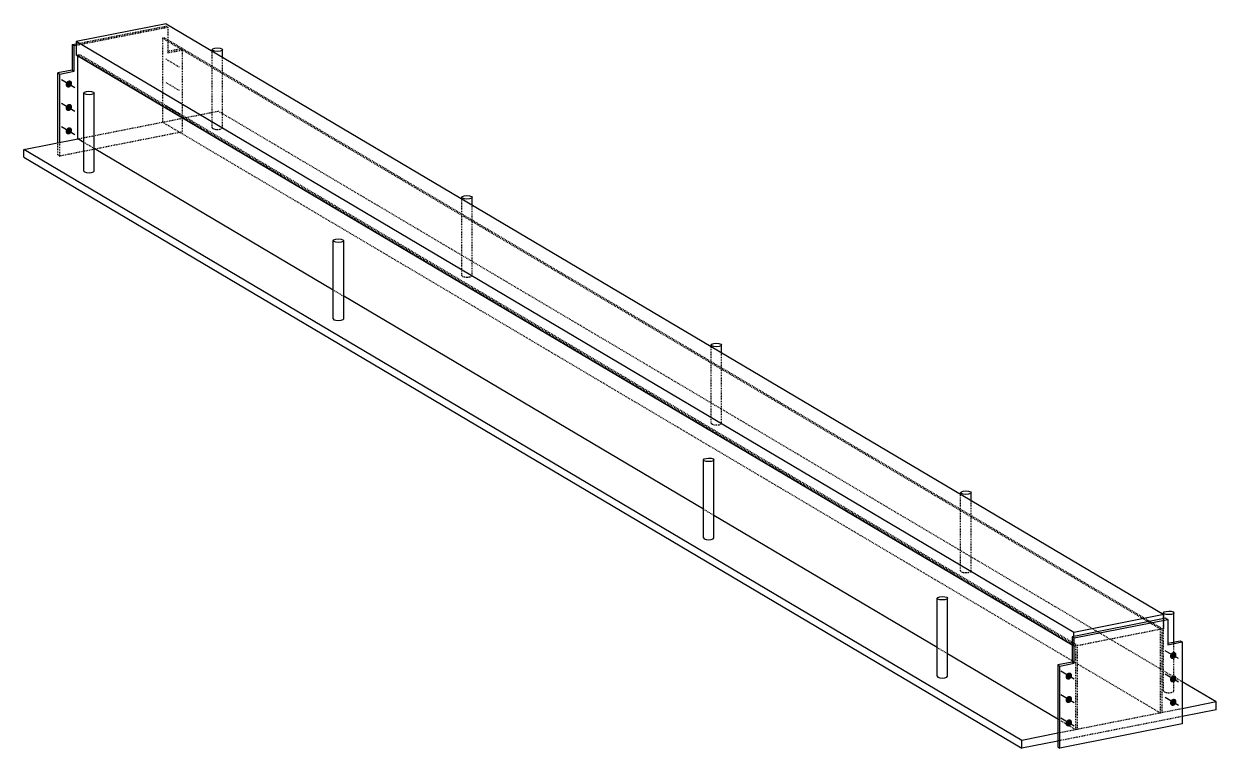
# Model space of a CAD drawing. Header units: millimetres. Extents: x 14 to 41647, y 10 to 1769.
# Drawn here: x 32439 to 35306, y 26 to 1769 of the extents above; entities that cross this region are included whole.
import ezdxf

# ---------------------------------------------------------------- set-up
doc = ezdxf.new("R2010")
doc.units = ezdxf.units.MM
doc.linetypes.add('DXK_LINE_DOT2', pattern=[3.9198, 1.9599, -1.9599])
doc.layers.add('STÅL', color=7, linetype='Continuous')

msp = doc.modelspace()

# ---------------------------------------------------------------- hatches: boundary and pattern name
at = {"layer": 'STÅL', "linetype": 'Continuous'}
for points in [[(32540.6, 1628.3), (32541.7, 1629.8), (32543, 1631.1), (32544.5, 1632.1), (32546.1, 1632.8), (32547.7, 1633.1), (32549.3, 1633.1), (32550.8, 1632.7), (32552.1, 1631.9), (32553.2, 1630.8), (32554, 1629.4), (32554.5, 1627.8), (32554.7, 1626.1), (32554.5, 1624.3), (32554, 1622.5), (32553.2, 1620.8), (32552.1, 1619.3), (32550.8, 1618), (32549.3, 1617), (32547.7, 1616.3), (32546.1, 1616), (32544.5, 1616.1), (32543, 1616.5), (32541.7, 1617.3), (32540.6, 1618.4), (32539.8, 1619.7), (32539.3, 1621.3), (32539.1, 1623), (32539.3, 1624.8), (32539.8, 1626.6)], [(32540.6, 1571.9), (32541.7, 1573.5), (32543, 1574.8), (32544.5, 1575.8), (32546.1, 1576.4), (32547.7, 1576.8), (32549.3, 1576.7), (32550.8, 1576.3), (32552.1, 1575.5), (32553.2, 1574.4), (32554, 1573), (32554.5, 1571.5), (32554.7, 1569.7), (32554.5, 1567.9), (32554, 1566.2), (32553.2, 1564.5), (32552.1, 1562.9), (32550.8, 1561.6), (32549.3, 1560.6), (32547.7, 1559.9), (32546.1, 1559.6), (32544.5, 1559.7), (32543, 1560.1), (32541.7, 1560.9), (32540.6, 1562), (32539.8, 1563.4), (32539.3, 1564.9), (32539.1, 1566.7), (32539.3, 1568.5), (32539.8, 1570.2)], [(32540.6, 1515.5), (32541.7, 1517.1), (32543, 1518.4), (32544.5, 1519.4), (32546.1, 1520.1), (32547.7, 1520.4), (32549.3, 1520.3), (32550.8, 1519.9), (32552.1, 1519.1), (32553.2, 1518), (32554, 1516.7), (32554.5, 1515.1), (32554.7, 1513.3), (32554.5, 1511.6), (32554, 1509.8), (32553.2, 1508.1), (32552.1, 1506.6), (32550.8, 1505.3), (32549.3, 1504.2), (32547.7, 1503.6), (32546.1, 1503.2), (32544.5, 1503.3), (32543, 1503.7), (32541.7, 1504.5), (32540.6, 1505.6), (32539.8, 1507), (32539.3, 1508.6), (32539.1, 1510.3), (32539.3, 1512.1), (32539.8, 1513.9)], [(35196.7, 253.2), (35197.8, 254.7), (35199.2, 256), (35200.6, 257), (35202.2, 257.7), (35203.9, 258), (35205.5, 258), (35207, 257.5), (35208.3, 256.8), (35209.4, 255.7), (35210.2, 254.3), (35210.7, 252.7), (35210.8, 251), (35210.7, 249.2), (35210.2, 247.4), (35209.3, 245.7), (35208.3, 244.2), (35206.9, 242.9), (35205.4, 241.9), (35203.9, 241.2), (35202.2, 240.9), (35200.6, 240.9), (35199.1, 241.4), (35197.8, 242.1), (35196.7, 243.2), (35195.9, 244.6), (35195.4, 246.2), (35195.3, 247.9), (35195.4, 249.7), (35195.9, 251.5)], [(34945.6, 203.6), (34946.7, 205.1), (34948, 206.4), (34949.5, 207.4), (34951.1, 208.1), (34952.7, 208.4), (34954.3, 208.4), (34955.8, 208), (34957.1, 207.2), (34958.2, 206.1), (34959, 204.7), (34959.5, 203.1), (34959.7, 201.4), (34959.5, 199.6), (34959, 197.8), (34958.2, 196.1), (34957.1, 194.6), (34955.8, 193.3), (34954.3, 192.3), (34952.7, 191.6), (34951.1, 191.3), (34949.5, 191.3), (34948, 191.8), (34946.7, 192.6), (34945.6, 193.7), (34944.8, 195), (34944.3, 196.6), (34944.1, 198.3), (34944.3, 200.1), (34944.8, 201.9)], [(35196.7, 196.8), (35197.8, 198.3), (35199.2, 199.6), (35200.6, 200.6), (35202.2, 201.3), (35203.9, 201.6), (35205.5, 201.6), (35207, 201.2), (35208.3, 200.4), (35209.4, 199.3), (35210.2, 197.9), (35210.7, 196.3), (35210.8, 194.6), (35210.7, 192.8), (35210.2, 191), (35209.3, 189.3), (35208.3, 187.8), (35206.9, 186.5), (35205.4, 185.5), (35203.9, 184.8), (35202.2, 184.5), (35200.6, 184.6), (35199.1, 185), (35197.8, 185.8), (35196.7, 186.9), (35195.9, 188.2), (35195.4, 189.8), (35195.3, 191.5), (35195.4, 193.3), (35195.9, 195.1)], [(34945.6, 147.2), (34946.7, 148.7), (34948, 150), (34949.5, 151.1), (34951.1, 151.7), (34952.7, 152.1), (34954.3, 152), (34955.8, 151.6), (34957.1, 150.8), (34958.2, 149.7), (34959, 148.3), (34959.5, 146.7), (34959.7, 145), (34959.5, 143.2), (34959, 141.4), (34958.2, 139.7), (34957.1, 138.2), (34955.8, 136.9), (34954.3, 135.9), (34952.7, 135.2), (34951.1, 134.9), (34949.5, 135), (34948, 135.4), (34946.7, 136.2), (34945.6, 137.3), (34944.8, 138.6), (34944.3, 140.2), (34944.1, 141.9), (34944.3, 143.7), (34944.8, 145.5)], [(35196.7, 140.4), (35197.8, 142), (35199.2, 143.3), (35200.6, 144.3), (35202.2, 144.9), (35203.9, 145.3), (35205.5, 145.2), (35207, 144.8), (35208.3, 144), (35209.4, 142.9), (35210.2, 141.5), (35210.7, 139.9), (35210.8, 138.2), (35210.7, 136.4), (35210.2, 134.7), (35209.3, 133), (35208.3, 131.4), (35206.9, 130.1), (35205.4, 129.1), (35203.9, 128.4), (35202.2, 128.1), (35200.6, 128.2), (35199.1, 128.6), (35197.8, 129.4), (35196.7, 130.5), (35195.9, 131.9), (35195.4, 133.4), (35195.3, 135.2), (35195.4, 137), (35195.9, 138.7)], [(34945.6, 90.8), (34946.7, 92.4), (34948, 93.7), (34949.5, 94.7), (34951.1, 95.4), (34952.7, 95.7), (34954.3, 95.6), (34955.8, 95.2), (34957.1, 94.4), (34958.2, 93.3), (34959, 91.9), (34959.5, 90.4), (34959.7, 88.6), (34959.5, 86.8), (34959, 85.1), (34958.2, 83.4), (34957.1, 81.8), (34955.8, 80.5), (34954.3, 79.5), (34952.7, 78.8), (34951.1, 78.5), (34949.5, 78.6), (34948, 79), (34946.7, 79.8), (34945.6, 80.9), (34944.8, 82.3), (34944.3, 83.8), (34944.1, 85.6), (34944.3, 87.4), (34944.8, 89.1)]]:
    msp.add_hatch(color=96, dxfattribs=at).paths.add_polyline_path(points)

# ---------------------------------------------------------------- linework, layer by layer
at = {"layer": 'STÅL', "color": 2, "linetype": 'Continuous'}
for p, q in [((32780.7, 1769.4), (32564.2, 1726.7)), ((32780.7, 1769.4), (35180.7, 347.7)), ((32554.9, 1719.4), (32564.2, 1721.2)), ((34964.2, 304.9), (32564.2, 1726.7)), ((32564.2, 1726.7), (32564.2, 1693.8)), ((32554.9, 1719.4), (32554.9, 1658.3)), ((32554.9, 1719.4), (32559.9, 1716.4)), ((32564.2, 1717.3), (32559.9, 1716.4)), ((32559.9, 1655.3), (32559.9, 1716.4)), ((34959.9, 274.6), (32564.2, 1693.8)), ((32891.8, 1707.3), (32893.5, 1709.5)), ((32893.5, 1705.2), (32891.8, 1707.3)), ((32891.8, 1703.6), (32891.8, 1707.3)), ((32893.5, 1709.5), (32898, 1711)), ((32898.2, 1703.6), (32893.5, 1705.2)), ((32898, 1711), (32904.3, 1711.6)), ((32904.4, 1703.1), (32898.2, 1703.6)), ((32904.3, 1711.6), (32910.5, 1711.1)), ((32910.7, 1703.7), (32904.4, 1703.1)), ((32910.5, 1711.1), (32915.1, 1709.5)), ((32915.2, 1705.2), (32910.7, 1703.7)), ((32915.1, 1709.5), (32916.8, 1707.4)), ((32916.8, 1707.4), (32915.2, 1705.2)), ((32916.8, 1688.8), (32916.8, 1707.4)), ((32568.6, 1492.6), (32568.6, 1691.2)), ((32554.9, 1658.3), (32520.3, 1651.5)), ((32520.3, 1483.1), (32520.3, 1651.5)), ((32520.3, 1651.5), (32525.3, 1648.5)), ((32525.3, 1648.5), (32559.9, 1655.3)), ((32525.3, 1484), (32525.3, 1648.5)), ((32554.9, 1658.3), (32559.9, 1655.3)), ((32584.5, 1605.2), (32589.1, 1606.7)), ((32589.1, 1606.7), (32595.3, 1607.3)), ((32595.3, 1607.3), (32601.6, 1606.8)), ((32601.6, 1606.8), (32606.2, 1605.2)), ((32582.9, 1603), (32584.5, 1605.2)), ((32584.6, 1600.9), (32582.9, 1603)), ((32582.9, 1415.1), (32582.9, 1603)), ((32589.2, 1599.3), (32584.6, 1600.9)), ((32595.5, 1598.8), (32589.2, 1599.3)), ((32601.7, 1599.4), (32595.5, 1598.8)), ((32606.3, 1600.9), (32601.7, 1599.4)), ((32606.2, 1605.2), (32607.9, 1603.1)), ((32607.9, 1603.1), (32606.3, 1600.9)), ((32607.9, 1415.1), (32607.9, 1603.1)), ((32438.6, 1466.9), (32568.6, 1492.6)), ((32582.9, 1484.1), (32568.6, 1492.6)), ((34838.6, 45.2), (32438.6, 1466.9)), ((32438.6, 1448.2), (32438.6, 1466.9)), ((33182.9, 1128.6), (32607.9, 1469.3)), ((32438.6, 1448.2), (34838.6, 26.4)), ((32582.9, 1415.1), (32584.6, 1413)), ((32584.6, 1413), (32589.2, 1411.4)), ((32589.2, 1411.4), (32595.5, 1410.8)), ((32595.5, 1410.8), (32601.7, 1411.4)), ((32601.7, 1411.4), (32606.3, 1413)), ((32606.3, 1413), (32607.9, 1415.1)), ((33491.8, 1351.9), (33493.5, 1354)), ((33493.5, 1349.7), (33491.8, 1351.9)), ((33491.8, 1348.2), (33491.8, 1351.9)), ((33493.5, 1354), (33498, 1355.6)), ((33498.2, 1348.2), (33493.5, 1349.7)), ((33498, 1355.6), (33504.3, 1356.2)), ((33504.4, 1347.6), (33498.2, 1348.2)), ((33504.3, 1356.2), (33510.5, 1355.6)), ((33510.7, 1348.2), (33504.4, 1347.6)), ((33510.5, 1355.6), (33515.1, 1354.1)), ((33515.2, 1349.8), (33510.7, 1348.2)), ((33515.1, 1354.1), (33516.8, 1351.9)), ((33516.8, 1351.9), (33515.2, 1349.8)), ((33516.8, 1333.4), (33516.8, 1351.9)), ((33182.9, 1247.6), (33184.5, 1249.7)), ((33184.6, 1245.5), (33182.9, 1247.6)), ((33182.9, 1059.7), (33182.9, 1247.6)), ((33184.5, 1249.7), (33189.1, 1251.3)), ((33189.2, 1243.9), (33184.6, 1245.5)), ((33189.1, 1251.3), (33195.3, 1251.9)), ((33195.5, 1243.3), (33189.2, 1243.9)), ((33195.3, 1251.9), (33201.6, 1251.3)), ((33201.7, 1243.9), (33195.5, 1243.3)), ((33201.6, 1251.3), (33206.2, 1249.8)), ((33206.3, 1245.5), (33201.7, 1243.9)), ((33206.2, 1249.8), (33207.9, 1247.6)), ((33207.9, 1247.6), (33206.3, 1245.5)), ((33207.9, 1059.7), (33207.9, 1247.6)), ((34073.3, 601.2), (33207.9, 1113.8)), ((33182.9, 1059.7), (33184.6, 1057.5)), ((33184.6, 1057.5), (33189.2, 1056)), ((33189.2, 1056), (33195.5, 1055.4)), ((33195.5, 1055.4), (33201.7, 1056)), ((33201.7, 1056), (33206.3, 1057.6)), ((33206.3, 1057.6), (33207.9, 1059.7)), ((34091.8, 996.4), (34093.5, 998.6)), ((34093.5, 994.3), (34091.8, 996.4)), ((34091.8, 992.7), (34091.8, 996.4)), ((34093.5, 998.6), (34098, 1000.2)), ((34098.2, 992.8), (34093.5, 994.3)), ((34098, 1000.2), (34104.3, 1000.7)), ((34104.4, 992.2), (34098.2, 992.8)), ((34104.3, 1000.7), (34110.5, 1000.2)), ((34110.7, 992.8), (34104.4, 992.2)), ((34110.5, 1000.2), (34115.1, 998.6)), ((34115.2, 994.4), (34110.7, 992.8)), ((34115.1, 998.6), (34116.8, 996.5)), ((34116.8, 996.5), (34115.2, 994.4)), ((34116.8, 977.9), (34116.8, 996.5)), ((34073.3, 720.1), (34074.9, 722.3)), ((34075, 718), (34073.3, 720.1)), ((34073.3, 532.2), (34073.3, 720.1)), ((34074.9, 722.3), (34079.5, 723.8)), ((34079.6, 716.4), (34075, 718)), ((34079.5, 723.8), (34085.7, 724.4)), ((34085.7, 724.4), (34092, 723.9)), ((34092, 723.9), (34096.6, 722.3)), ((34096.7, 718), (34092.1, 716.5)), ((34096.6, 722.3), (34098.3, 720.2)), ((34098.3, 720.2), (34096.7, 718)), ((34098.3, 532.2), (34098.3, 720.2)), ((34085.9, 715.9), (34079.6, 716.4)), ((34092.1, 716.5), (34085.9, 715.9)), ((34691.8, 641), (34693.5, 643.1)), ((34693.5, 638.9), (34691.8, 641)), ((34691.8, 637.3), (34691.8, 641)), ((34693.5, 643.1), (34698, 644.7)), ((34698.2, 637.3), (34693.5, 638.9)), ((34698, 644.7), (34704.3, 645.3)), ((34704.4, 636.8), (34698.2, 637.3)), ((34704.3, 645.3), (34710.5, 644.8)), ((34710.7, 637.3), (34704.4, 636.8)), ((34710.5, 644.8), (34715.1, 643.2)), ((34715.2, 638.9), (34710.7, 637.3)), ((34715.1, 643.2), (34716.8, 641.1)), ((34716.8, 641.1), (34715.2, 638.9)), ((34716.8, 622.5), (34716.8, 641.1)), ((34635.3, 268.3), (34098.3, 586.4)), ((34073.3, 532.2), (34075, 530.1)), ((34075, 530.1), (34079.6, 528.5)), ((34079.6, 528.5), (34085.9, 527.9)), ((34085.9, 527.9), (34092.1, 528.5)), ((34092.1, 528.5), (34096.7, 530.1)), ((34096.7, 530.1), (34098.3, 532.2)), ((34635.3, 387.2), (34636.9, 389.3)), ((34637, 385.1), (34635.3, 387.2)), ((34635.3, 199.3), (34635.3, 387.2)), ((34636.9, 389.3), (34641.5, 390.9)), ((34641.6, 383.5), (34637, 385.1)), ((34641.5, 390.9), (34647.7, 391.5)), ((34647.9, 383), (34641.6, 383.5)), ((34647.7, 391.5), (34654, 390.9)), ((34654.1, 383.5), (34647.9, 383)), ((34654, 390.9), (34658.6, 389.4)), ((34658.7, 385.1), (34654.1, 383.5)), ((34658.6, 389.4), (34660.3, 387.3)), ((34660.3, 387.3), (34658.7, 385.1)), ((34660.3, 199.3), (34660.3, 387.3)), ((35180.7, 347.7), (34964.2, 304.9)), ((35179.8, 351.9), (35181.5, 354.1)), ((35181.5, 349.8), (35179.8, 351.9)), ((35179.8, 348.2), (35179.8, 351.9)), ((35180.7, 338.3), (35180.7, 347.7)), ((35181.5, 354.1), (35186, 355.6)), ((35186.2, 348.2), (35181.5, 349.8)), ((35186, 355.6), (35192.3, 356.2)), ((35192.4, 347.7), (35186.2, 348.2)), ((35192.3, 356.2), (35198.5, 355.7)), ((35198.7, 348.3), (35192.4, 347.7)), ((35198.5, 355.7), (35203.1, 354.1)), ((35203.2, 349.8), (35198.7, 348.3)), ((35203.1, 354.1), (35204.8, 352)), ((35204.8, 352), (35203.2, 349.8)), ((35204.8, 281.9), (35204.8, 352)), ((35185.1, 339.1), (34959.9, 294.7)), ((34964.9, 291.7), (35190.1, 336.2)), ((35185.1, 339.1), (35190.1, 336.2)), ((35190.1, 336.2), (35190.1, 275.1)), ((34959.9, 294.7), (34959.9, 233.6)), ((34959.9, 294.7), (34964.9, 291.7)), ((34964.2, 295.5), (34964.2, 304.9)), ((34964.9, 230.6), (34964.9, 291.7)), ((35190.1, 279), (35219.7, 284.9)), ((35190.1, 275.1), (35224.7, 281.9)), ((35219.7, 284.9), (35224.7, 281.9)), ((35224.7, 281.9), (35224.7, 84.6)), ((34925.3, 96.5), (34660.3, 253.5)), ((34959.9, 233.6), (34925.3, 226.7)), ((34930.3, 223.8), (34964.9, 230.6)), ((34959.9, 233.6), (34964.9, 230.6)), ((34925.3, 226.7), (34925.3, 29.4)), ((34925.3, 226.7), (34930.3, 223.8)), ((34930.3, 26.4), (34930.3, 223.8)), ((34635.3, 199.3), (34637, 197.1)), ((34637, 197.1), (34641.6, 195.6)), ((34641.6, 195.6), (34647.9, 195)), ((34647.9, 195), (34654.1, 195.6)), ((34654.1, 195.6), (34658.7, 197.2)), ((34658.7, 197.2), (34660.3, 199.3)), ((35306.3, 137.5), (35224.7, 185.9)), ((35306.3, 137.5), (35224.7, 121.4)), ((35306.3, 118.7), (35224.7, 102.6)), ((35306.3, 118.7), (35306.3, 137.5)), ((34925.3, 62.3), (34838.6, 45.2)), ((35224.7, 84.6), (34930.3, 26.4)), ((34838.6, 26.4), (34838.6, 45.2)), ((34925.3, 43.5), (34838.6, 26.4)), ((34925.3, 29.4), (34930.3, 26.4))]:
    msp.add_line(p, q, dxfattribs=at)
at = {"layer": 'STÅL', "color": 7, "linetype": 'DXK_LINE_DOT2'}
for p, q in [((32564.2, 1721.2), (32780.1, 1763.8)), ((32785.1, 1760.9), (32564.2, 1717.3)), ((32780.1, 1763.8), (32785.1, 1760.9)), ((32785.1, 1760.9), (32785.1, 1699.8)), ((32776.4, 1735.7), (32772.1, 1734.8)), ((35172.1, 313.1), (32772.1, 1734.8)), ((32772.1, 1734.8), (32772.1, 1532.8)), ((35176.4, 313.9), (32776.4, 1735.7)), ((32568.6, 1694.6), (32572.9, 1695.5)), ((34968.6, 272.9), (32568.6, 1694.6)), ((32568.6, 1691.2), (32568.6, 1694.6)), ((34972.9, 273.7), (32572.9, 1695.5)), ((32785.1, 1703.7), (32814.7, 1709.6)), ((32785.1, 1699.8), (32819.7, 1706.6)), ((32814.7, 1709.6), (32819.7, 1706.6)), ((32819.7, 1706.6), (32819.7, 1509.3)), ((32891.8, 1519.4), (32891.8, 1703.6)), ((32916.8, 1519.4), (32916.8, 1688.8)), ((32568.6, 1492.6), (32906.3, 1559.3)), ((35224.7, 185.9), (32906.3, 1559.3)), ((35172.1, 111), (32772.1, 1532.8)), ((32819.7, 1509.3), (32525.3, 1451.2)), ((32891.8, 1519.4), (32893.5, 1517.2)), ((32893.5, 1517.2), (32898.2, 1515.7)), ((32898.2, 1515.7), (32904.4, 1515.1)), ((32904.4, 1515.1), (32910.7, 1515.7)), ((32910.7, 1515.7), (32915.2, 1517.3)), ((32915.2, 1517.3), (32916.8, 1519.4)), ((32520.3, 1454.1), (32520.3, 1483.1)), ((32525.3, 1451.2), (32525.3, 1484)), ((32607.9, 1469.3), (32582.9, 1484.1)), ((32520.3, 1454.1), (32525.3, 1451.2)), ((33491.8, 1163.9), (33491.8, 1348.2)), ((33516.8, 1164), (33516.8, 1333.4)), ((33491.8, 1163.9), (33493.5, 1161.8)), ((33493.5, 1161.8), (33498.2, 1160.3)), ((33498.2, 1160.3), (33504.4, 1159.7)), ((33504.4, 1159.7), (33510.7, 1160.3)), ((33510.7, 1160.3), (33515.2, 1161.9)), ((33515.2, 1161.9), (33516.8, 1164)), ((33207.9, 1113.8), (33182.9, 1128.6)), ((34091.8, 808.5), (34091.8, 992.7)), ((34116.8, 808.6), (34116.8, 977.9)), ((34091.8, 808.5), (34093.5, 806.4)), ((34093.5, 806.4), (34098.2, 804.8)), ((34098.2, 804.8), (34104.4, 804.3)), ((34104.4, 804.3), (34110.7, 804.8)), ((34110.7, 804.8), (34115.2, 806.4)), ((34115.2, 806.4), (34116.8, 808.6)), ((34691.8, 453.1), (34691.8, 637.3)), ((34716.8, 453.1), (34716.8, 622.5)), ((34098.3, 586.4), (34073.3, 601.2)), ((34691.8, 453.1), (34693.5, 450.9)), ((34693.5, 450.9), (34698.2, 449.4)), ((34698.2, 449.4), (34704.4, 448.8)), ((34704.4, 448.8), (34710.7, 449.4)), ((34710.7, 449.4), (34715.2, 451)), ((34715.2, 451), (34716.8, 453.1)), ((35179.8, 164), (35179.8, 348.2)), ((35180.7, 314.8), (35180.7, 338.3)), ((34964.2, 272), (35180.7, 314.8)), ((34964.2, 272), (34964.2, 295.5)), ((35172.1, 111), (35172.1, 313.1)), ((35176.4, 111.9), (35176.4, 313.9)), ((34660.3, 253.5), (34635.3, 268.3)), ((34964.2, 272), (34959.9, 274.6)), ((34968.6, 70.8), (34968.6, 272.9)), ((34972.9, 71.7), (34972.9, 273.7)), ((35204.8, 164), (35204.8, 281.9)), ((35179.8, 164), (35181.5, 161.8)), ((35181.5, 161.8), (35186.2, 160.3)), ((35186.2, 160.3), (35192.4, 159.7)), ((35192.4, 159.7), (35198.7, 160.3)), ((35198.7, 160.3), (35203.2, 161.9)), ((35203.2, 161.9), (35204.8, 164)), ((35224.7, 121.4), (35176.4, 111.9)), ((35172.1, 111), (34925.3, 62.3)), ((35224.7, 102.6), (34925.3, 43.5)), ((34968.6, 70.8), (34925.3, 96.5)), ((35176.4, 111.9), (35172.1, 111))]:
    msp.add_line(p, q, dxfattribs=at)
at = {"layer": 'STÅL', "color": 96, "linetype": 'DXK_LINE_DOT2'}
for p, q in [((32780, 1684.8), (32812.5, 1665.6)), ((32780, 1628.5), (32812.5, 1609.2)), ((32780, 1572.1), (32812.5, 1552.8))]:
    msp.add_line(p, q, dxfattribs=at)
at = {"layer": 'STÅL', "color": 96, "linetype": 'Continuous'}
for p, q in [((32528.9, 1635.2), (32561.4, 1616)), ((32528.9, 1578.9), (32561.4, 1559.6)), ((32528.9, 1522.5), (32561.4, 1503.2)), ((35216, 241.8), (35183.5, 261)), ((34964.9, 192.2), (34932.4, 211.4)), ((35216, 185.4), (35183.5, 204.6)), ((34964.9, 135.8), (34932.4, 155)), ((35216, 129), (35183.5, 148.2)), ((34964.9, 79.4), (34932.4, 98.7))]:
    msp.add_line(p, q, dxfattribs=at)

doc.saveas('drawing.dxf')
